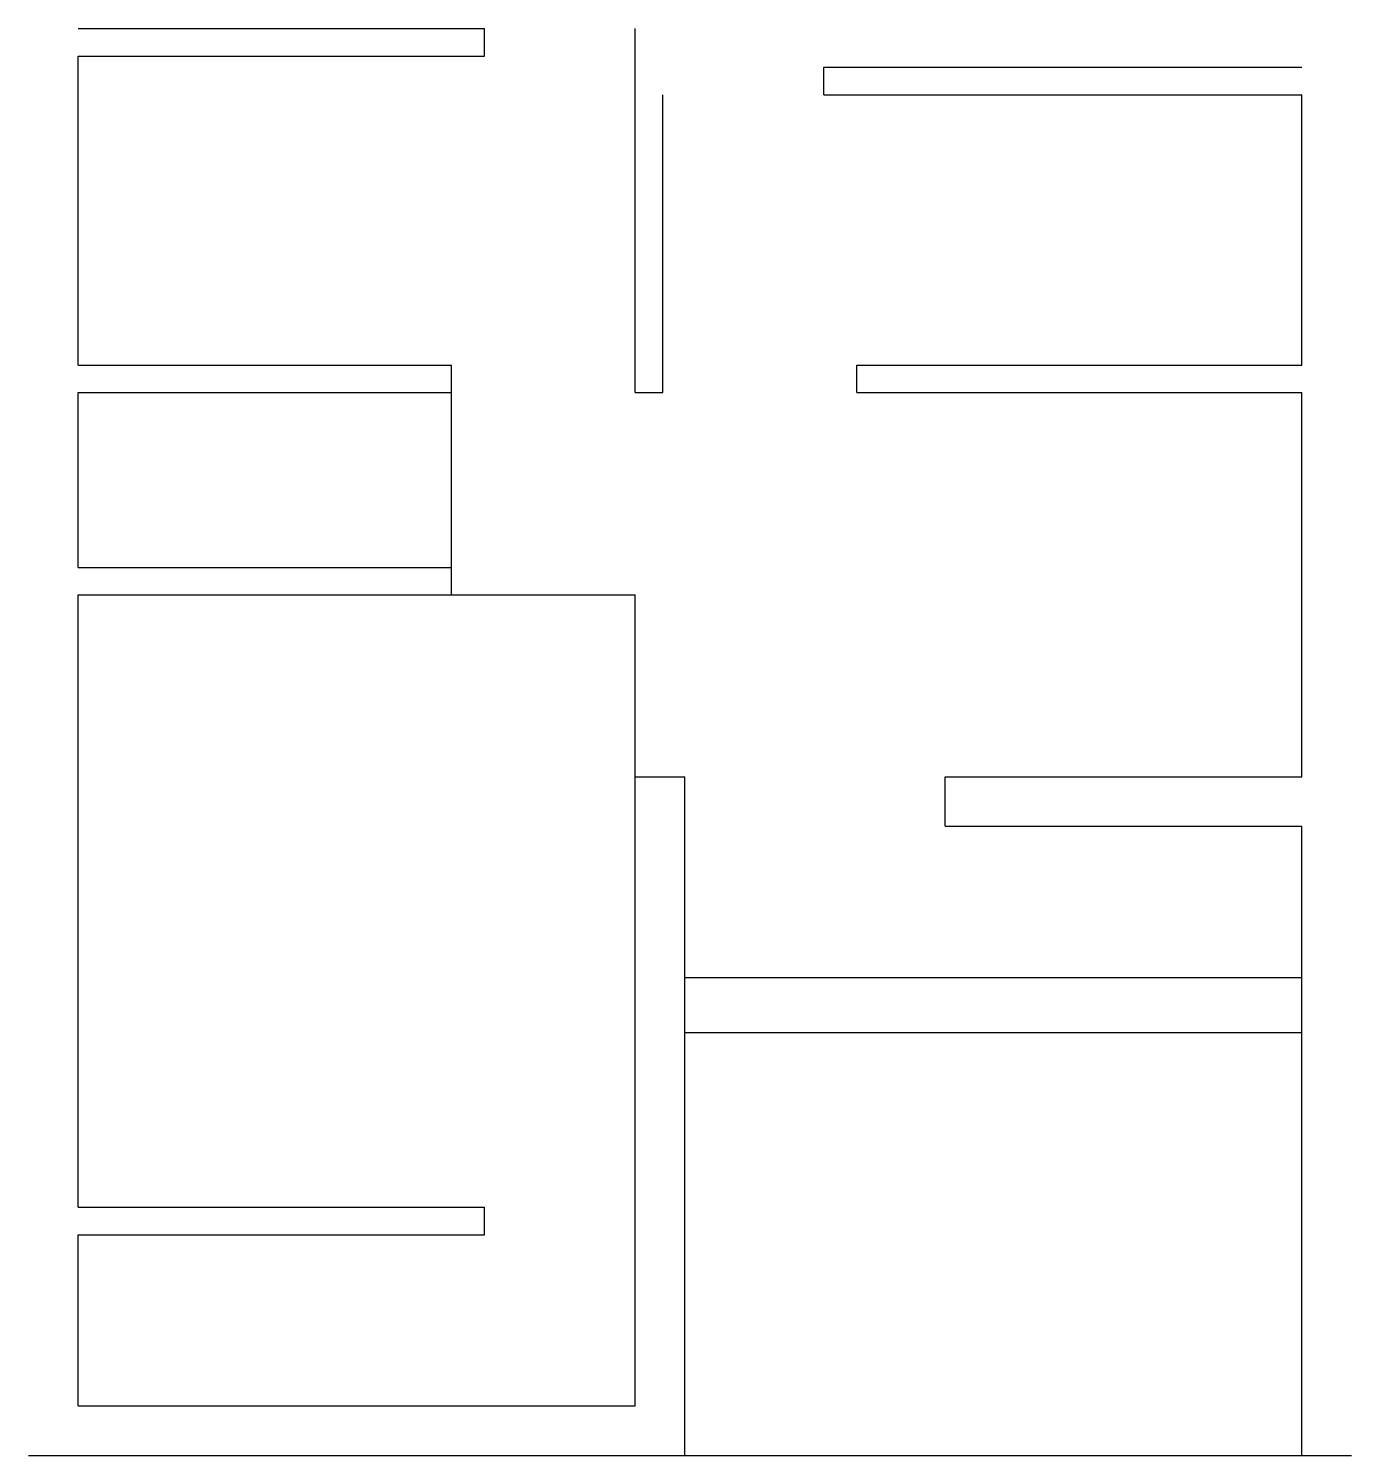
# Model space of a CAD drawing. Header units: metres. Extents: x 0 to 240, y 0 to 259.
import ezdxf

# ---------------------------------------------------------------- set-up
doc = ezdxf.new("R2010")
doc.units = ezdxf.units.M

msp = doc.modelspace()

# ---------------------------------------------------------------- linework, layer by layer
msp.add_line((82.71, 40.04), (82.71, 45.04))
at = {"layer": 'BathRoom1'}
for p, q in [((144.27, 251.89), (231, 251.89)), ((144.27, 246.89), (144.27, 251.89))]:
    msp.add_line(p, q, dxfattribs=at)
at = {"layer": 'BathRoom2'}
for p in [(9, 258.89), (82.71, 253.89)]:
    msp.add_line(p, (82.71, 258.89), dxfattribs=at)
at = {"layer": 'BedRoom1'}
for p, q in [((115.08, 192.84), (115.08, 246.89)), ((144.27, 246.89), (231, 246.89)), ((231, 197.84), (231, 246.89)), ((150.27, 197.84), (231, 197.84)), ((150.27, 192.84), (150.27, 197.84))]:
    msp.add_line(p, q, dxfattribs=at)
at = {"layer": 'BedRoom2'}
for p, q in [((110.08, 192.84), (110.08, 258.89)), ((9, 197.84), (9, 253.89)), ((9, 253.89), (82.71, 253.89)), ((9, 197.84), (76.71, 197.84)), ((76.71, 192.84), (76.71, 197.84))]:
    msp.add_line(p, q, dxfattribs=at)
at = {"layer": 'Boundary'}
for p, q in [((0, 0), (119.08, 0)), ((231, 0), (240, 0))]:
    msp.add_line(p, q, dxfattribs=at)
at = {"layer": 'Entrance_Staircase'}
for p, q in [((110.08, 123.15), (119.08, 123.15)), ((119.08, 76.72), (119.08, 123.15)), ((166.27, 114.15), (166.27, 123.15)), ((166.27, 114.15), (231, 114.15)), ((231, 76.72), (231, 114.15)), ((119.08, 86.72), (231, 86.72)), ((119.08, 76.72), (231, 76.72))]:
    msp.add_line(p, q, dxfattribs=at)
at = {"layer": 'Kitchen & Dining'}
for p, q in [((9, 45.04), (9, 156.12)), ((9, 156.12), (110.08, 156.12)), ((110.08, 40.04), (110.08, 156.12)), ((9, 45.04), (82.71, 45.04))]:
    msp.add_line(p, q, dxfattribs=at)
at = {"layer": 'LivingRoom1'}
for p, q in [((110.08, 192.84), (115.08, 192.84)), ((150.27, 192.84), (231, 192.84)), ((231, 123.15), (231, 192.84)), ((166.27, 123.15), (231, 123.15))]:
    msp.add_line(p, q, dxfattribs=at)
at = {"layer": 'Parking'}
for p, q in [((119.08, 0), (119.08, 76.72)), ((231, 0), (231, 76.72)), ((119.08, 0), (231, 0))]:
    msp.add_line(p, q, dxfattribs=at)
at = {"layer": 'PoojaRoom'}
for p, q in [((9, 161.12), (9, 192.84)), ((9, 192.84), (76.71, 192.84)), ((76.71, 161.12), (76.71, 192.84)), ((9, 161.12), (76.71, 161.12)), ((76.71, 156.12), (76.71, 161.12))]:
    msp.add_line(p, q, dxfattribs=at)
at = {"layer": 'WashArea'}
for p, q in [((9, 9), (9, 40.04)), ((9, 40.04), (82.71, 40.04)), ((110.08, 9), (110.08, 40.04)), ((9, 9), (110.08, 9))]:
    msp.add_line(p, q, dxfattribs=at)

doc.saveas('drawing.dxf')
